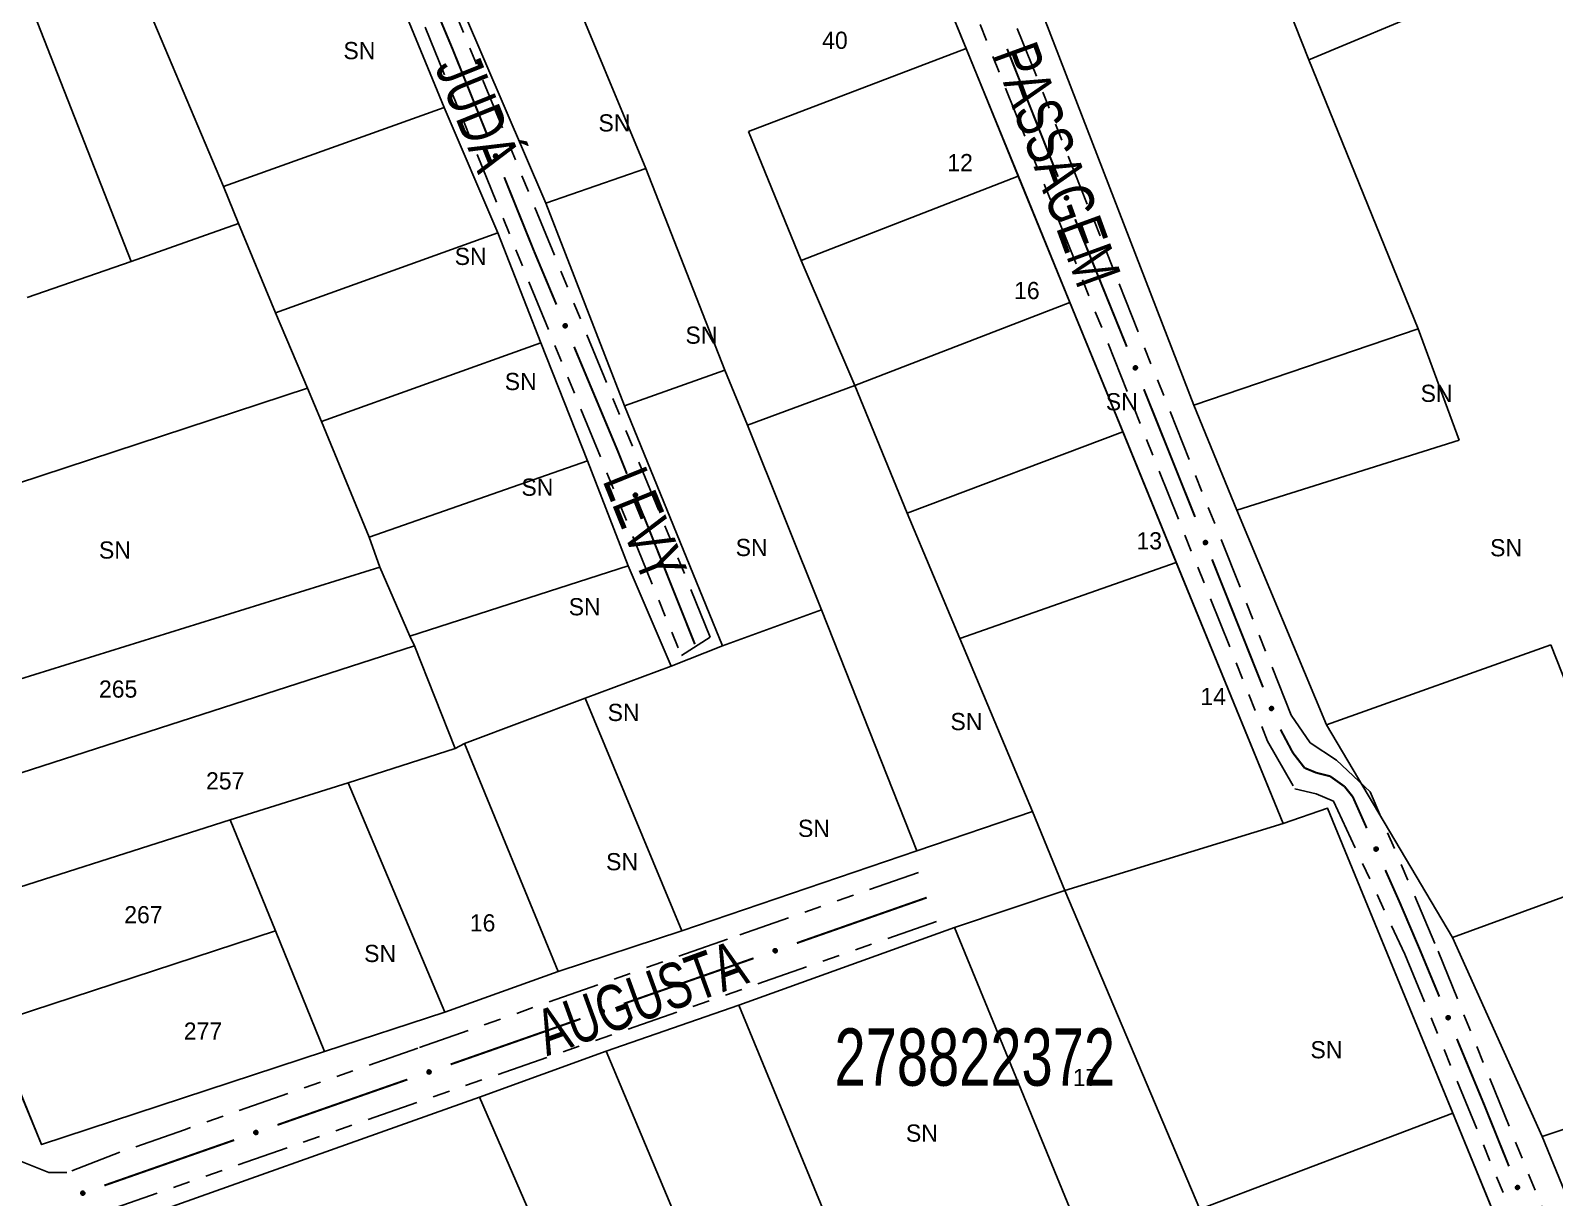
# Model space of a CAD drawing. Extents: x 204373 to 205952, y 4873300 to 4875179.
# Drawn here: x 205014.8 to 205147.7, y 4874559.4 to 4874661.2 of the extents above; entities that cross this region are included whole.
import ezdxf
from ezdxf.enums import TextEntityAlignment as Align

# ---------------------------------------------------------------- set-up
doc = ezdxf.new("R2010")
doc.units = 0
doc.header["$LTSCALE"] = 1.5
doc.header["$MEASUREMENT"] = 0
doc.linetypes.add('TRACO_25', pattern=[8, 3, -1, 1, -1, 1, -1])
for name, color, linetype in [('CD_MALHA_LOTES', 7, 'CONTINUOUS'), ('CD_TXT_QUADRA', 255, 'CONTINUOUS'), ('RU-QUADRA', 220, 'CONTINUOUS'), ('SV-EIXO-RUA-N-PAV', 6, 'CONTINUOUS'), ('SV-RUA-NAO-PAV', 7, 'CONTINUOUS'), ('SV-TXT-RUA-PAV', 7, 'CONTINUOUS'), ('Th_NmrPort', 1, 'CONTINUOUS')]:
    doc.layers.add(name, color=color, linetype=linetype)
doc.styles.add('ARIAL', font='ARIAL.SHX')

msp = doc.modelspace()

# ---------------------------------------------------------------- linework, layer by layer
at = {"layer": 'CD_MALHA_LOTES', "linetype": 'Continuous', "flags": 128}
for points in [[(205023.521956, 4874641.022849), (205001.348842, 4874697.548674)], [(205126.275974, 4874658.625344), (205113.683923, 4874690.445799)], [(205116.236365, 4874628.506518), (205094.795845, 4874683.97961)], [(205042.832344, 4874673.918173), (205050.847976, 4874654.451637)], [(205091.807141, 4874670.744118), (205096.365367, 4874659.59646)], [(205031.589638, 4874647.581094), (205023.261708, 4874667.255829)], [(205068.440728, 4874649.142581), (205061.358935, 4874666.146151)], [(205059.696402, 4874646.123706), (205052.534931, 4874662.846117)], [(205126.275974, 4874658.625344), (205137.676886, 4874663.389904)], [(205077.393253, 4874652.369654), (205096.365367, 4874659.59646)], [(205096.365367, 4874659.59646), (205100.916948, 4874648.465053)], [(205135.805094, 4874635.142869), (205126.275974, 4874658.625344)], [(205031.589638, 4874647.581094), (205050.847976, 4874654.451637)], [(205050.847976, 4874654.451637), (205055.532437, 4874643.521228)], [(205081.973615, 4874641.126948), (205077.393253, 4874652.369654)], [(205059.696402, 4874646.123706), (205068.440728, 4874649.142581)], [(205068.440728, 4874649.142581), (205075.311271, 4874631.549829)], [(205081.973615, 4874641.126948), (205100.916948, 4874648.465053)], [(205100.916948, 4874648.465053), (205105.415527, 4874637.463269)], [(205032.890877, 4874644.354021), (205031.589638, 4874647.581094)], [(205066.566944, 4874628.426855), (205059.696402, 4874646.123706)], [(205032.890877, 4874644.354021), (205023.521956, 4874641.022849)], [(205036.11795, 4874636.546587), (205032.890877, 4874644.354021)], [(205036.11795, 4874636.546587), (205055.532437, 4874643.521228)], [(205055.532437, 4874643.521228), (205059.280005, 4874633.944109)], [(205023.521956, 4874641.022849), (205014.465332, 4874637.899876)], [(205086.658075, 4874630.19654), (205081.973615, 4874641.126948)], [(205086.658075, 4874630.19654), (205105.415527, 4874637.463269)], [(205105.415527, 4874637.463269), (205110.031777, 4874626.173705)], [(205038.928626, 4874629.988342), (205036.11795, 4874636.546587)], [(205116.236365, 4874628.506518), (205135.805094, 4874635.142869)], [(205139.378514, 4874625.443586), (205135.805094, 4874635.142869)], [(205040.125766, 4874627.073567), (205059.280005, 4874633.944109)], [(205059.280005, 4874633.944109), (205063.339871, 4874623.638295)], [(205075.311271, 4874631.549829), (205066.566944, 4874628.426855)], [(205075.311271, 4874631.549829), (205077.289154, 4874626.761269)], [(204994.582399, 4874615.414465), (205038.928626, 4874629.988342)], [(205040.125766, 4874627.073567), (205038.928626, 4874629.988342)], [(205077.289154, 4874626.761269), (205086.658075, 4874630.19654)], [(205091.238437, 4874619.057934), (205086.658075, 4874630.19654)], [(205075.103072, 4874607.502931), (205066.566944, 4874628.426855)], [(205119.979948, 4874619.317723), (205116.236365, 4874628.506518)], [(205044.289731, 4874616.975951), (205040.125766, 4874627.073567)], [(205083.7433, 4874610.625905), (205077.289154, 4874626.761269)], [(205091.238437, 4874619.057934), (205110.031777, 4874626.173705)], [(205110.031777, 4874626.173705), (205114.692763, 4874614.774736)], [(205119.979948, 4874619.317723), (205139.378514, 4874625.443586)], [(205044.289731, 4874616.975951), (205063.339871, 4874623.638295)], [(205063.339871, 4874623.638295), (205066.879241, 4874614.477572)], [(205095.818798, 4874608.127526), (205091.238437, 4874619.057934)], [(205127.80744, 4874600.599809), (205119.979948, 4874619.317723)], [(205045.226623, 4874614.373473), (205044.289731, 4874616.975951)], [(205095.818798, 4874608.127526), (205114.692763, 4874614.774736)], [(205114.692763, 4874614.774736), (205124.009839, 4874591.988774)], [(205000.724247, 4874600.52829), (205045.226623, 4874614.373473)], [(205047.829102, 4874608.335724), (205045.226623, 4874614.373473)], [(205047.829102, 4874608.335724), (205066.879241, 4874614.477572)], [(205066.879241, 4874614.477572), (205070.62681, 4874605.733246)], [(205083.7433, 4874610.625905), (205075.103072, 4874607.502931)], [(205092.07123, 4874589.597882), (205083.7433, 4874610.625905)], [(205048.245498, 4874607.502931), (205047.829102, 4874608.335724)], [(205102.168845, 4874593.033153), (205095.818798, 4874608.127526)], [(205003.743122, 4874593.137252), (205048.245498, 4874607.502931)], [(205051.784868, 4874598.550406), (205048.245498, 4874607.502931)], [(205070.62681, 4874605.733246), (205075.103072, 4874607.502931)], [(205127.80744, 4874600.599809), (205147.376169, 4874607.576486)], [(205147.376169, 4874607.576486), (205155.118579, 4874588.007757)], [(205063.131673, 4874602.92257), (205070.62681, 4874605.733246)], [(205052.617661, 4874598.966803), (205063.131673, 4874602.92257)], [(205071.563702, 4874582.62324), (205063.131673, 4874602.92257)], [(205138.782944, 4874582.052057), (205127.80744, 4874600.599809)], [(205052.617661, 4874598.966803), (205051.784868, 4874598.550406)], [(205060.789443, 4874579.08387), (205052.617661, 4874598.966803)], [(205042.467997, 4874595.531532), (205051.784868, 4874598.550406)], [(205032.162183, 4874592.304459), (205042.467997, 4874595.531532)], [(205050.900026, 4874575.5445), (205042.467997, 4874595.531532)], [(205007.386591, 4874584.392925), (205032.162183, 4874592.304459)], [(205036.11795, 4874582.62324), (205032.162183, 4874592.304459)], [(205102.168845, 4874593.033153), (205092.07123, 4874589.597882)], [(205104.979521, 4874586.16261), (205102.168845, 4874593.033153)], [(205124.009839, 4874591.988774), (205127.894986, 4874593.321765)], [(205127.894986, 4874593.321765), (205138.821319, 4874566.715829)], [(205104.979521, 4874586.16261), (205124.009839, 4874591.988774)], [(205092.07123, 4874589.597882), (205071.563702, 4874582.62324)], [(205138.782944, 4874582.052057), (205155.118579, 4874588.007757)], [(205095.350352, 4874582.935538), (205104.979521, 4874586.16261)], [(205116.745015, 4874558.335149), (205104.979521, 4874586.16261)], [(205076.529365, 4874576.137491), (205095.350352, 4874582.935538)], [(205106.975788, 4874554.603742), (205095.350352, 4874582.935538)], [(205011.342358, 4874574.503508), (205036.11795, 4874582.62324)], [(205040.386014, 4874572.109229), (205036.11795, 4874582.62324)], [(205071.563702, 4874582.62324), (205060.789443, 4874579.08387)], [(205146.610436, 4874564.695446), (205138.782944, 4874582.052057)], [(205060.789443, 4874579.08387), (205050.900026, 4874575.5445)], [(205064.9819, 4874572.127954), (205076.529365, 4874576.137491)], [(205088.317402, 4874547.589591), (205076.529365, 4874576.137491)], [(205050.900026, 4874575.5445), (205040.386014, 4874572.109229)], [(205015.714521, 4874563.989497), (205011.342358, 4874574.503508)], [(205053.91558, 4874568.118418), (205064.9819, 4874572.127954)], [(205077.0907, 4874543.259292), (205064.9819, 4874572.127954)], [(205040.386014, 4874572.109229), (205015.714521, 4874563.989497)], [(205146.610436, 4874564.695446), (205162.605745, 4874569.970494)], [(205020.556237, 4874556.25019), (205053.91558, 4874568.118418)], [(205066.104571, 4874540.051663), (205053.91558, 4874568.118418)], [(205116.745015, 4874558.335149), (205138.821319, 4874566.715829)], [(205138.821319, 4874566.715829), (205142.500546, 4874557.756805)], [(205152.736299, 4874549.721114), (205146.610436, 4874564.695446)]]:
    msp.add_lwpolyline(points, dxfattribs=at)
at = {"layer": 'RU-QUADRA', "linetype": 'Continuous', "flags": 128}
for points in [[(205152.736299, 4874549.721114), (205146.610436, 4874564.695446), (205138.782944, 4874582.052057), (205127.80744, 4874600.599809), (205119.979948, 4874619.317723), (205116.236365, 4874628.506518), (205094.795845, 4874683.97961), (205088.840145, 4874697.762802), (205085.266725, 4874707.121759), (205077.949722, 4874725.329185), (205097.007962, 4874732.476025), (205108.7492, 4874736.559934), (205119.299297, 4874739.963191), (205148.397146, 4874750.172962)], [(205052.534931, 4874662.846117), (205059.696402, 4874646.123706), (205066.566944, 4874628.426855), (205075.103072, 4874607.502931), (205070.62681, 4874605.733246), (205066.879241, 4874614.477572), (205063.339871, 4874623.638295), (205059.280005, 4874633.944109), (205055.532437, 4874643.521228), (205050.847976, 4874654.451637), (205042.832344, 4874673.918173)], [(205142.742524, 4874557.167582), (205139.162818, 4874565.884268), (205127.894986, 4874593.321765), (205124.009839, 4874591.988774), (205114.881222, 4874614.313839), (205110.16903, 4874625.838038), (205105.641527, 4874636.910559), (205101.157573, 4874647.876577), (205096.543262, 4874659.161397), (205092.037162, 4874670.181575)], [(205007.386591, 4874584.392925), (205015.714521, 4874563.989497), (205040.386014, 4874572.109229), (205050.900026, 4874575.5445), (205060.789443, 4874579.08387), (205071.563702, 4874582.62324), (205092.07123, 4874589.597882), (205102.168845, 4874593.033153), (205104.979521, 4874586.16261), (205095.350352, 4874582.935538), (205076.529365, 4874576.137491), (205064.9819, 4874572.127954), (205053.91558, 4874568.118418), (205020.556237, 4874556.25019)]]:
    msp.add_lwpolyline(points, dxfattribs=at)
at = {"layer": 'SV-EIXO-RUA-N-PAV', "const_width": 0.18}
for points in [[(205051.567276, 4874659.572545), (205050.046978, 4874663.195429)], [(205051.593834, 4874659.506638), (205051.567276, 4874659.572545)], [(205054.583887, 4874652.086423), (205051.593834, 4874659.506638)], [(205099.943903, 4874659.577331), (205104.376127, 4874648.425856)], [(205058.67646, 4874641.930159), (205056.078913, 4874648.376316)], [(205105.874074, 4874644.716942), (205110.381483, 4874633.595644)], [(205058.695844, 4874641.883889), (205058.67646, 4874641.930159)], [(205060.627821, 4874637.272223), (205058.695844, 4874641.883889)], [(205065.983706, 4874624.487623), (205062.173402, 4874633.58289)], [(205111.871727, 4874629.883618), (205116.335411, 4874618.744698)], [(205066.035162, 4874624.35866), (205065.983706, 4874624.487623)], [(205066.776346, 4874622.501069), (205066.035162, 4874624.35866)], [(205072.705816, 4874607.640335), (205068.258713, 4874618.785885)], [(205117.820463, 4874615.030589), (205122.262559, 4874603.883043)], [(205123.795307, 4874600.191275), (205124.732061, 4874598.424217)], [(205124.732061, 4874598.424217), (205124.869455, 4874598.165041)], [(205124.869455, 4874598.165041), (205125.301539, 4874597.605873)], [(205125.301539, 4874597.605873), (205125.891308, 4874596.842643)], [(205125.891308, 4874596.842643), (205126.84877, 4874596.448394)], [(205126.84877, 4874596.448394), (205126.913162, 4874596.42188)], [(205126.913162, 4874596.42188), (205127.815747, 4874596.196233)], [(205127.815747, 4874596.196233), (205128.115342, 4874596.121335)], [(205128.115342, 4874596.121335), (205128.677782, 4874595.719592)], [(205128.677782, 4874595.719592), (205129.377632, 4874595.219699)], [(205129.377632, 4874595.219699), (205130.089754, 4874594.329546)], [(205130.089754, 4874594.329546), (205130.09894, 4874594.318064)], [(205130.09894, 4874594.318064), (205131.311383, 4874591.590066)], [(205132.935937, 4874587.93482), (205134.154352, 4874585.193386)], [(205092.926347, 4874585.529068), (205081.601402, 4874581.560992)], [(205134.154352, 4874585.193386), (205134.186353, 4874585.121384)], [(205134.186353, 4874585.121384), (205135.721722, 4874581.513267)], [(205135.721722, 4874581.513267), (205135.989624, 4874580.883698)], [(205077.826421, 4874580.238301), (205066.501476, 4874576.270225)], [(205135.989624, 4874580.883698), (205137.643199, 4874576.897242)], [(205062.726494, 4874574.947533), (205053.28904, 4874571.640804)], [(205139.175776, 4874573.202488), (205141.474642, 4874567.660357)], [(205053.032628, 4874571.550962), (205051.401236, 4874570.980352)], [(205053.28904, 4874571.640804), (205053.032628, 4874571.550962)], [(205047.625531, 4874569.659727), (205036.298415, 4874565.697855)], [(205141.474642, 4874567.660357), (205141.549708, 4874567.479386)], [(205141.549708, 4874567.479386), (205143.716492, 4874562.09493)], [(205032.522709, 4874564.37723), (205021.195593, 4874560.415357)]]:
    msp.add_lwpolyline(points, dxfattribs=at)
at = {"layer": 'SV-EIXO-RUA-N-PAV'}
for points in [[(205055.282999, 4874650.056959), (205055.237729, 4874650.07547), (205055.202608, 4874650.100637), (205055.179356, 4874650.130059), (205055.165588, 4874650.161416), (205055.155116, 4874650.195082), (205055.152047, 4874650.231354), (205055.157558, 4874650.272366), (205055.175809, 4874650.317908), (205055.203955, 4874650.352192), (205055.23158, 4874650.376531), (205055.263451, 4874650.39277), (205055.296326, 4874650.402395), (205055.334108, 4874650.404337), (205055.375615, 4874650.398346), (205055.420966, 4874650.378886), (205055.455229, 4874650.353976), (205055.476972, 4874650.324928), (205055.493094, 4874650.292784), (205055.503373, 4874650.258286), (205055.50618, 4874650.222663), (205055.500074, 4874650.180883), (205055.480273, 4874650.136377), (205055.455819, 4874650.10192), (205055.427084, 4874650.079775), (205055.39508, 4874650.064615), (205055.361442, 4874650.053701), (205055.325109, 4874650.049098), (205055.282999, 4874650.056959)], [(205105.17089, 4874646.744999), (205105.216197, 4874646.726578), (205105.251369, 4874646.701482), (205105.274679, 4874646.672107), (205105.28851, 4874646.640777), (205105.299049, 4874646.607133), (205105.302191, 4874646.570867), (205105.296763, 4874646.529844), (205105.278603, 4874646.484266), (205105.250526, 4874646.449925), (205105.22295, 4874646.42553), (205105.191112, 4874646.409228), (205105.158256, 4874646.399537), (205105.120478, 4874646.397519), (205105.078959, 4874646.403426), (205105.03357, 4874646.422796), (205104.999257, 4874646.447636), (205104.977455, 4874646.476641), (205104.961269, 4874646.508752), (205104.95092, 4874646.54323), (205104.948041, 4874646.578847), (205104.954064, 4874646.620639), (205104.973776, 4874646.665185), (205104.99816, 4874646.699691), (205105.026851, 4874646.721894), (205105.058824, 4874646.737118), (205105.092441, 4874646.748099), (205105.128764, 4874646.752775), (205105.17089, 4874646.744999)], [(205061.354598, 4874635.2525), (205061.30908, 4874635.270392), (205061.273617, 4874635.295076), (205061.249966, 4874635.324178), (205061.235771, 4874635.355344), (205061.22484, 4874635.388863), (205061.221276, 4874635.42509), (205061.226226, 4874635.466173), (205061.243853, 4874635.51196), (205061.271528, 4874635.546626), (205061.298818, 4874635.57134), (205061.330463, 4874635.588013), (205061.363204, 4874635.598086), (205061.400956, 4874635.600544), (205061.442541, 4874635.595121), (205061.488153, 4874635.576282), (205061.522753, 4874635.551844), (205061.544891, 4874635.523095), (205061.561451, 4874635.491174), (205061.572201, 4874635.45682), (205061.575495, 4874635.421239), (205061.569959, 4874635.379379), (205061.550769, 4874635.334607), (205061.526788, 4874635.299819), (205061.498358, 4874635.277283), (205061.466564, 4874635.261687), (205061.433078, 4874635.250315), (205061.396812, 4874635.245216), (205061.354598, 4874635.2525)], [(205111.176516, 4874631.914422), (205111.22175, 4874631.895823), (205111.256823, 4874631.870589), (205111.280018, 4874631.841122), (205111.293726, 4874631.809739), (205111.304133, 4874631.776053), (205111.307132, 4874631.739776), (205111.301543, 4874631.698774), (205111.283204, 4874631.653267), (205111.254992, 4874631.619037), (205111.22732, 4874631.594751), (205111.195419, 4874631.578574), (205111.162525, 4874631.569012), (205111.124739, 4874631.567143), (205111.083244, 4874631.573213), (205111.037931, 4874631.592761), (205111.003716, 4874631.617735), (205110.982029, 4874631.646826), (205110.965968, 4874631.679001), (205110.955756, 4874631.713519), (205110.953016, 4874631.749146), (205110.959204, 4874631.790915), (205110.97909, 4874631.835383), (205111.00361, 4874631.869793), (205111.032388, 4874631.891883), (205111.06442, 4874631.906981), (205111.09808, 4874631.91783), (205111.134421, 4874631.922364), (205111.176516, 4874631.914422)], [(205067.468534, 4874620.469232), (205067.423328, 4874620.487898), (205067.388292, 4874620.513185), (205067.365141, 4874620.542686), (205067.35148, 4874620.574089), (205067.341123, 4874620.607791), (205067.338178, 4874620.644072), (205067.343829, 4874620.685065), (205067.362235, 4874620.730545), (205067.390497, 4874620.764733), (205067.418205, 4874620.788978), (205067.450131, 4874620.805108), (205067.483039, 4874620.81462), (205067.520828, 4874620.816434), (205067.562314, 4874620.810302), (205067.607598, 4874620.790687), (205067.641776, 4874620.765661), (205067.663419, 4874620.736538), (205067.679432, 4874620.70434), (205067.689593, 4874620.669806), (205067.692279, 4874620.634175), (205067.68603, 4874620.592415), (205067.666078, 4874620.547977), (205067.641507, 4874620.513604), (205067.612696, 4874620.491557), (205067.580641, 4874620.476506), (205067.546965, 4874620.465707), (205067.510617, 4874620.461228), (205067.468534, 4874620.469232)], [(205117.284683, 4874616.672515), (205117.329881, 4874616.653829), (205117.364906, 4874616.628527), (205117.388044, 4874616.599016), (205117.40169, 4874616.567606), (205117.412032, 4874616.5339), (205117.414961, 4874616.497617), (205117.409292, 4874616.456626), (205117.390865, 4874616.411155), (205117.362587, 4874616.376979), (205117.334868, 4874616.352747), (205117.302936, 4874616.336632), (205117.270023, 4874616.327134), (205117.232234, 4874616.325337), (205117.19075, 4874616.331488), (205117.145475, 4874616.351123), (205117.111309, 4874616.376164), (205117.089678, 4874616.405297), (205117.07368, 4874616.437503), (205117.063534, 4874616.47204), (205117.060864, 4874616.507673), (205117.067132, 4874616.54943), (205117.087104, 4874616.593859), (205117.111691, 4874616.628221), (205117.140512, 4874616.650255), (205117.172573, 4874616.665292), (205117.206254, 4874616.676076), (205117.242604, 4874616.680539), (205117.284683, 4874616.672515)], [(205123.051982, 4874602.199342), (205123.09718, 4874602.180655), (205123.132204, 4874602.155353), (205123.155342, 4874602.125842), (205123.168989, 4874602.094432), (205123.179331, 4874602.060726), (205123.18226, 4874602.024443), (205123.176591, 4874601.983452), (205123.158164, 4874601.937981), (205123.129886, 4874601.903805), (205123.102167, 4874601.879573), (205123.070234, 4874601.863458), (205123.037322, 4874601.85396), (205122.999533, 4874601.852163), (205122.958049, 4874601.858314), (205122.912774, 4874601.877949), (205122.878608, 4874601.902991), (205122.856977, 4874601.932123), (205122.840979, 4874601.964329), (205122.830833, 4874601.998866), (205122.828163, 4874602.034499), (205122.834431, 4874602.076256), (205122.854403, 4874602.120685), (205122.87899, 4874602.155048), (205122.907811, 4874602.177082), (205122.939872, 4874602.192118), (205122.973553, 4874602.202902), (205123.009903, 4874602.207365), (205123.051982, 4874602.199342)], [(205132.165899, 4874589.938448), (205132.211791, 4874589.92154), (205132.247776, 4874589.897623), (205132.272048, 4874589.869037), (205132.28691, 4874589.838184), (205132.298559, 4874589.804907), (205132.302902, 4874589.768766), (205132.298836, 4874589.727585), (205132.282198, 4874589.68143), (205132.255275, 4874589.646177), (205132.228522, 4874589.620881), (205132.197243, 4874589.603532), (205132.164726, 4874589.592757), (205132.127035, 4874589.589488), (205132.085343, 4874589.594015), (205132.039337, 4874589.611869), (205132.004219, 4874589.635558), (205131.981468, 4874589.663825), (205131.964226, 4874589.695381), (205131.95274, 4874589.729497), (205131.948682, 4874589.764999), (205131.953316, 4874589.806968), (205131.971539, 4874589.852143), (205131.994766, 4874589.887438), (205132.022706, 4874589.91058), (205132.054156, 4874589.926856), (205132.08739, 4874589.938946), (205132.123539, 4874589.944824), (205132.165899, 4874589.938448)], [(205079.88591, 4874580.84327), (205079.865334, 4874580.7989), (205079.838578, 4874580.764974), (205079.808117, 4874580.743101), (205079.77616, 4874580.730791), (205079.742047, 4874580.72188), (205079.705673, 4874580.720483), (205079.664958, 4874580.727876), (205079.620304, 4874580.748203), (205079.587352, 4874580.777897), (205079.56431, 4874580.806613), (205079.549555, 4874580.839197), (205079.541453, 4874580.872481), (205079.541252, 4874580.910312), (205079.549147, 4874580.9515), (205079.570674, 4874580.995906), (205079.597133, 4874581.028987), (205079.627152, 4874581.04937), (205079.660004, 4874581.063996), (205079.694938, 4874581.072676), (205079.730652, 4874581.073841), (205079.772107, 4874581.065818), (205079.815655, 4874581.04399), (205079.84895, 4874581.017976), (205079.869749, 4874580.988252), (205079.88342, 4874580.955585), (205079.892774, 4874580.921479), (205079.8957, 4874580.884973), (205079.88591, 4874580.84327)], [(205064.785983, 4874575.552503), (205064.765408, 4874575.508133), (205064.738651, 4874575.474207), (205064.70819, 4874575.452334), (205064.676233, 4874575.440024), (205064.642121, 4874575.431112), (205064.605746, 4874575.429716), (205064.565032, 4874575.437108), (205064.520378, 4874575.457436), (205064.487425, 4874575.48713), (205064.464383, 4874575.515846), (205064.449628, 4874575.54843), (205064.441527, 4874575.581713), (205064.441326, 4874575.619545), (205064.44922, 4874575.660733), (205064.470747, 4874575.705139), (205064.497207, 4874575.738219), (205064.527225, 4874575.758602), (205064.560077, 4874575.773228), (205064.595012, 4874575.781909), (205064.630726, 4874575.783074), (205064.672181, 4874575.775051), (205064.715728, 4874575.753223), (205064.749023, 4874575.727209), (205064.769823, 4874575.697485), (205064.783494, 4874575.664818), (205064.792848, 4874575.630712), (205064.795774, 4874575.594206), (205064.785983, 4874575.552503)], [(205138.456117, 4874575.224758), (205138.501572, 4874575.206706), (205138.536947, 4874575.181897), (205138.560496, 4874575.152712), (205138.574581, 4874575.121497), (205138.585394, 4874575.087939), (205138.588831, 4874575.0517), (205138.583736, 4874575.010635), (205138.565948, 4874574.96491), (205138.538151, 4874574.930342), (205138.510774, 4874574.905724), (205138.47907, 4874574.889163), (205138.446294, 4874574.879205), (205138.408533, 4874574.87688), (205138.366968, 4874574.882449), (205138.321422, 4874574.901448), (205138.286908, 4874574.926009), (205138.264872, 4874574.954836), (205138.248425, 4874574.986814), (205138.237796, 4874575.021206), (205138.234628, 4874575.056798), (205138.24031, 4874575.098639), (205138.259659, 4874575.143343), (205138.283762, 4874575.178046), (205138.312271, 4874575.200482), (205138.344119, 4874575.215966), (205138.377645, 4874575.22722), (205138.41393, 4874575.232191), (205138.456117, 4874575.224758)], [(205049.685351, 4874570.263569), (205049.664751, 4874570.21921), (205049.637976, 4874570.185299), (205049.607503, 4874570.163442), (205049.575539, 4874570.15115), (205049.541422, 4874570.142257), (205049.505047, 4874570.140881), (205049.464336, 4874570.148295), (205049.419693, 4874570.168648), (205049.386757, 4874570.198359), (205049.363731, 4874570.227088), (205049.348994, 4874570.25968), (205049.340911, 4874570.292968), (205049.34073, 4874570.3308), (205049.348647, 4874570.371983), (205049.370199, 4874570.416378), (205049.396676, 4874570.449444), (205049.426706, 4874570.46981), (205049.459566, 4874570.484418), (205049.494505, 4874570.493079), (205049.53022, 4874570.494225), (205049.571671, 4874570.486179), (205049.615206, 4874570.464327), (205049.648487, 4874570.438295), (205049.66927, 4874570.408559), (205049.682923, 4874570.375885), (205049.692258, 4874570.341774), (205049.695164, 4874570.305267), (205049.685351, 4874570.263569)], [(205034.582529, 4874564.981071), (205034.56193, 4874564.936713), (205034.535154, 4874564.902801), (205034.504682, 4874564.880945), (205034.472718, 4874564.868653), (205034.4386, 4874564.85976), (205034.402225, 4874564.858383), (205034.361514, 4874564.865798), (205034.316872, 4874564.88615), (205034.283935, 4874564.915862), (205034.260909, 4874564.944591), (205034.246172, 4874564.977183), (205034.238089, 4874565.010471), (205034.237908, 4874565.048303), (205034.245826, 4874565.089486), (205034.267377, 4874565.133881), (205034.293855, 4874565.166946), (205034.323884, 4874565.187313), (205034.356744, 4874565.201921), (205034.391684, 4874565.210582), (205034.427398, 4874565.211728), (205034.468849, 4874565.203682), (205034.512384, 4874565.18183), (205034.545665, 4874565.155798), (205034.566448, 4874565.126062), (205034.580101, 4874565.093388), (205034.589437, 4874565.059277), (205034.592343, 4874565.02277), (205034.582529, 4874564.981071)], [(205144.511616, 4874560.413914), (205144.556877, 4874560.395381), (205144.591987, 4874560.370197), (205144.615225, 4874560.340764), (205144.628978, 4874560.309401), (205144.639434, 4874560.27573), (205144.642486, 4874560.239457), (205144.636956, 4874560.198448), (205144.618683, 4874560.152914), (205144.590522, 4874560.118643), (205144.562885, 4874560.094317), (205144.531007, 4874560.078093), (205144.498127, 4874560.068484), (205144.460344, 4874560.06656), (205144.418839, 4874560.07257), (205144.373498, 4874560.092051), (205144.339247, 4874560.116977), (205144.317518, 4874560.146036), (205144.301411, 4874560.178187), (205144.291148, 4874560.21269), (205144.288357, 4874560.248314), (205144.294483, 4874560.290091), (205144.314305, 4874560.334588), (205144.338775, 4874560.369034), (205144.367521, 4874560.391165), (205144.399531, 4874560.40631), (205144.433175, 4874560.417208), (205144.46951, 4874560.421794), (205144.511616, 4874560.413914)], [(205019.482469, 4874559.694115), (205019.462317, 4874559.649552), (205019.435884, 4874559.615372), (205019.405633, 4874559.59321), (205019.373795, 4874559.580597), (205019.339769, 4874559.571361), (205019.303409, 4874559.569618), (205019.262626, 4874559.576623), (205019.217781, 4874559.596524), (205019.184547, 4874559.625903), (205019.161232, 4874559.654398), (205019.146168, 4874559.68684), (205019.13775, 4874559.720045), (205019.137188, 4874559.757873), (205019.14469, 4874559.799134), (205019.165794, 4874559.843743), (205019.191937, 4874559.877074), (205019.22176, 4874559.897742), (205019.254471, 4874559.91268), (205019.289322, 4874559.921693), (205019.325023, 4874559.923198), (205019.366552, 4874559.91557), (205019.410306, 4874559.894157), (205019.443847, 4874559.868462), (205019.464928, 4874559.838937), (205019.47891, 4874559.806402), (205019.488588, 4874559.772387), (205019.491862, 4874559.73591), (205019.482469, 4874559.694115)]]:
    msp.add_lwpolyline(points, close=True, dxfattribs=at)
for points in [[(205055.237729, 4874650.07547), (205055.152047, 4874650.231354)], [(205055.202608, 4874650.100637), (205055.155116, 4874650.195082)], [(205055.282999, 4874650.056959), (205055.157558, 4874650.272366)], [(205055.217646, 4874650.089731), (205055.157806, 4874650.205376)], [(205055.25875, 4874650.068044), (205055.157958, 4874650.245158)], [(205055.305408, 4874650.05448), (205055.169746, 4874650.292571)], [(205055.325109, 4874650.049098), (205055.175809, 4874650.317908)], [(205055.341638, 4874650.05584), (205055.191187, 4874650.330633)], [(205055.361442, 4874650.053701), (205055.203955, 4874650.352192)], [(205055.375829, 4874650.062261), (205055.217973, 4874650.359081)], [(205055.39508, 4874650.064615), (205055.23158, 4874650.376531)], [(205055.410511, 4874650.074766), (205055.250596, 4874650.383996)], [(205055.427084, 4874650.079775), (205055.263451, 4874650.39277)], [(205055.440868, 4874650.094354), (205055.281481, 4874650.39497)], [(205055.455819, 4874650.10192), (205055.296326, 4874650.402395)], [(205055.468164, 4874650.121536), (205055.317958, 4874650.399371)], [(205055.480273, 4874650.136377), (205055.334108, 4874650.404337)], [(205055.487319, 4874650.16162), (205055.356474, 4874650.398709)], [(205055.500074, 4874650.180883), (205055.375615, 4874650.398346)], [(205055.498862, 4874650.205992), (205055.401621, 4874650.381594)], [(205055.50618, 4874650.222663), (205055.420966, 4874650.378886)], [(205055.502565, 4874650.244262), (205055.440949, 4874650.360663)], [(205055.503373, 4874650.258286), (205055.455229, 4874650.353976)], [(205104.948041, 4874646.578847), (205105.03357, 4874646.422796)], [(205104.954064, 4874646.620639), (205105.078959, 4874646.403426)], [(205104.955326, 4874646.595533), (205105.05292, 4874646.420126)], [(205104.96678, 4874646.639928), (205105.098101, 4874646.403102)], [(205104.973776, 4874646.665185), (205105.120478, 4874646.397519)], [(205104.985855, 4874646.68005), (205105.136618, 4874646.402517)], [(205104.99816, 4874646.699691), (205105.158256, 4874646.399537)], [(205105.013096, 4874646.707287), (205105.173086, 4874646.406991)], [(205105.026851, 4874646.721894), (205105.191112, 4874646.409228)], [(205105.043413, 4874646.726936), (205105.203949, 4874646.418027)], [(205105.058824, 4874646.737118), (205105.22295, 4874646.42553)], [(205105.07807, 4874646.73951), (205105.236522, 4874646.443008)], [(205105.092441, 4874646.748099), (205105.250526, 4874646.449925)], [(205105.112248, 4874646.746), (205105.263251, 4874646.471509)], [(205105.128764, 4874646.752775), (205105.278603, 4874646.484266)], [(205105.148476, 4874646.747432), (205105.284616, 4874646.509615)], [(205105.17089, 4874646.744999), (205105.296763, 4874646.529844)], [(205105.195161, 4874646.733962), (205105.296309, 4874646.557051)], [(205105.216197, 4874646.726578), (205105.302191, 4874646.570867)], [(205105.236308, 4874646.712358), (205105.296381, 4874646.596834)], [(205105.251369, 4874646.701482), (205105.299049, 4874646.607133)], [(205104.95092, 4874646.54323), (205104.999257, 4874646.447636)], [(205104.9517, 4874646.557255), (205105.01355, 4874646.440978)], [(205061.30908, 4874635.270392), (205061.221276, 4874635.42509)], [(205061.273617, 4874635.295076), (205061.22484, 4874635.388863)], [(205061.354598, 4874635.2525), (205061.226226, 4874635.466173)], [(205061.3302, 4874635.263253), (205061.226997, 4874635.438973)], [(205061.288804, 4874635.284376), (205061.227388, 4874635.399193)], [(205061.377039, 4874635.250328), (205061.238136, 4874635.486543)], [(205061.396812, 4874635.245216), (205061.243853, 4874635.51196)], [(205061.413247, 4874635.252182), (205061.259055, 4874635.524895)], [(205061.433078, 4874635.250315), (205061.271528, 4874635.546626)], [(205061.447347, 4874635.259071), (205061.28545, 4874635.553706)], [(205061.466564, 4874635.261687), (205061.298818, 4874635.57134)], [(205061.481855, 4874635.272048), (205061.31773, 4874635.579064)], [(205061.498358, 4874635.277283), (205061.330463, 4874635.588013)], [(205061.511941, 4874635.292049), (205061.348462, 4874635.59046)], [(205061.526788, 4874635.299819), (205061.363204, 4874635.598086)], [(205061.538864, 4874635.319601), (205061.384875, 4874635.595358)], [(205061.550769, 4874635.334607), (205061.400956, 4874635.600544)], [(205061.557469, 4874635.359943), (205061.423397, 4874635.595223)], [(205061.569959, 4874635.379379), (205061.442541, 4874635.595121)], [(205061.568405, 4874635.404469), (205061.468773, 4874635.578726)], [(205061.575495, 4874635.421239), (205061.488153, 4874635.576282)], [(205061.571584, 4874635.442787), (205061.508383, 4874635.558334)], [(205061.572201, 4874635.45682), (205061.522753, 4874635.551844)], [(205110.953016, 4874631.749146), (205111.037931, 4874631.592761)], [(205110.955756, 4874631.713519), (205111.003716, 4874631.617735)], [(205110.95659, 4874631.72754), (205111.017983, 4874631.611022)], [(205110.959204, 4874631.790915), (205111.083244, 4874631.573213)], [(205110.960367, 4874631.765804), (205111.057271, 4874631.590015)], [(205110.971995, 4874631.810154), (205111.102384, 4874631.572813)], [(205110.97909, 4874631.835383), (205111.124739, 4874631.567143)], [(205110.991227, 4874631.850201), (205111.140899, 4874631.572077)], [(205111.00361, 4874631.869793), (205111.162525, 4874631.569012)], [(205111.018576, 4874631.87733), (205111.177384, 4874631.576408)], [(205111.032388, 4874631.891883), (205111.195419, 4874631.578574)], [(205111.04897, 4874631.89686), (205111.20829, 4874631.587323)], [(205111.06442, 4874631.906981), (205111.22732, 4874631.594751)], [(205111.083676, 4874631.909298), (205111.240961, 4874631.612175)], [(205111.09808, 4874631.91783), (205111.254992, 4874631.619037)], [(205111.117879, 4874631.915654), (205111.267802, 4874631.640571)], [(205111.134421, 4874631.922364), (205111.283204, 4874631.653267)], [(205111.154112, 4874631.916943), (205111.289316, 4874631.678592)], [(205111.176516, 4874631.914422), (205111.301543, 4874631.698774)], [(205111.200743, 4874631.90329), (205111.301195, 4874631.725983)], [(205111.22175, 4874631.895823), (205111.307132, 4874631.739776)], [(205111.241806, 4874631.881524), (205111.301424, 4874631.765765)], [(205111.256823, 4874631.870589), (205111.304133, 4874631.776053)], [(205067.423328, 4874620.487898), (205067.338178, 4874620.644072)], [(205067.388292, 4874620.513185), (205067.341123, 4874620.607791)], [(205067.468534, 4874620.469232), (205067.343829, 4874620.685065)], [(205067.403294, 4874620.502227), (205067.343848, 4874620.618075)], [(205067.444323, 4874620.4804), (205067.344135, 4874620.657856)], [(205067.490934, 4874620.466677), (205067.356085, 4874620.705229)], [(205067.510617, 4874620.461228), (205067.362235, 4874620.730545)], [(205067.52717, 4874620.467913), (205067.377655, 4874620.743218)], [(205067.546965, 4874620.465707), (205067.390497, 4874620.764733)], [(205067.561382, 4874620.474218), (205067.404539, 4874620.771574)], [(205067.580641, 4874620.476506), (205067.418205, 4874620.788978)], [(205067.596106, 4874620.486604), (205067.437247, 4874620.796378)], [(205067.612696, 4874620.491557), (205067.450131, 4874620.805108)], [(205067.626529, 4874620.506089), (205067.468169, 4874620.807247)], [(205067.641507, 4874620.513604), (205067.483039, 4874620.81462)], [(205067.653918, 4874620.533177), (205067.50466, 4874620.811523)], [(205067.666078, 4874620.547977), (205067.520828, 4874620.816434)], [(205067.67321, 4874620.573196), (205067.543174, 4874620.81073)], [(205067.68603, 4874620.592415), (205067.562314, 4874620.810302)], [(205067.684904, 4874620.617528), (205067.588262, 4874620.793461)], [(205067.692279, 4874620.634175), (205067.607598, 4874620.790687)], [(205067.688738, 4874620.655786), (205067.627519, 4874620.772396)], [(205067.689593, 4874620.669806), (205067.641776, 4874620.765661)], [(205117.060864, 4874616.507673), (205117.145475, 4874616.351123)], [(205117.063534, 4874616.47204), (205117.111309, 4874616.376164)], [(205117.064396, 4874616.48606), (205117.125563, 4874616.369423)], [(205117.067132, 4874616.54943), (205117.19075, 4874616.331488)], [(205117.068247, 4874616.524317), (205117.16481, 4874616.348341)], [(205117.079961, 4874616.568644), (205117.20989, 4874616.331051)], [(205117.087104, 4874616.593859), (205117.232234, 4874616.325337)], [(205117.09927, 4874616.608653), (205117.248403, 4874616.330241)], [(205117.111691, 4874616.628221), (205117.270023, 4874616.327134)], [(205117.126671, 4874616.63573), (205117.284896, 4874616.3345)], [(205117.140512, 4874616.650255), (205117.302936, 4874616.336632)], [(205117.157103, 4874616.655201), (205117.315824, 4874616.345356)], [(205117.172573, 4874616.665292), (205117.334868, 4874616.352747)], [(205117.191833, 4874616.667571), (205117.348543, 4874616.370144)], [(205117.206254, 4874616.676076), (205117.362587, 4874616.376979)], [(205117.226049, 4874616.673861), (205117.375439, 4874616.398488)], [(205117.242604, 4874616.680539), (205117.390865, 4874616.411155)], [(205117.262284, 4874616.67508), (205117.397026, 4874616.436468)], [(205117.284683, 4874616.672515), (205117.409292, 4874616.456626)], [(205117.308889, 4874616.661337), (205117.408998, 4874616.483836)], [(205117.329881, 4874616.653829), (205117.414961, 4874616.497617)], [(205117.349909, 4874616.639492), (205117.409303, 4874616.523617)], [(205117.364906, 4874616.628527), (205117.412032, 4874616.5339)], [(205122.828163, 4874602.034499), (205122.912774, 4874601.877949)], [(205122.830833, 4874601.998866), (205122.878608, 4874601.902991)], [(205122.831695, 4874602.012887), (205122.892861, 4874601.896249)], [(205122.834431, 4874602.076256), (205122.958049, 4874601.858314)], [(205122.835546, 4874602.051143), (205122.932109, 4874601.875167)], [(205122.847259, 4874602.09547), (205122.977189, 4874601.857877)], [(205122.854403, 4874602.120685), (205122.999533, 4874601.852163)], [(205122.866569, 4874602.13548), (205123.015702, 4874601.857067)], [(205122.87899, 4874602.155048), (205123.037322, 4874601.85396)], [(205122.89397, 4874602.162556), (205123.052195, 4874601.861327)], [(205122.907811, 4874602.177082), (205123.070234, 4874601.863458)], [(205122.924402, 4874602.182027), (205123.083123, 4874601.872182)], [(205122.939872, 4874602.192118), (205123.102167, 4874601.879573)], [(205122.959132, 4874602.194397), (205123.115842, 4874601.896971)], [(205122.973553, 4874602.202902), (205123.129886, 4874601.903805)], [(205122.993347, 4874602.200687), (205123.142738, 4874601.925315)], [(205123.009903, 4874602.207365), (205123.158164, 4874601.937981)], [(205123.029583, 4874602.201907), (205123.164325, 4874601.963294)], [(205123.051982, 4874602.199342), (205123.176591, 4874601.983452)], [(205123.076188, 4874602.188163), (205123.176296, 4874602.010662)], [(205123.09718, 4874602.180655), (205123.18226, 4874602.024443)], [(205123.117208, 4874602.166318), (205123.176602, 4874602.050443)], [(205123.132204, 4874602.155353), (205123.179331, 4874602.060726)], [(205131.948682, 4874589.764999), (205132.039337, 4874589.611869)], [(205131.95274, 4874589.729497), (205132.004219, 4874589.635558)], [(205131.953054, 4874589.74354), (205132.018725, 4874589.629378)], [(205131.953316, 4874589.806968), (205132.085343, 4874589.594015)], [(205131.95541, 4874589.781917), (205132.058765, 4874589.609843)], [(205131.965385, 4874589.826668), (205132.104485, 4874589.594326)], [(205131.971539, 4874589.852143), (205132.127035, 4874589.589488)], [(205131.983119, 4874589.8674), (205132.143001, 4874589.595019)], [(205131.994766, 4874589.887438), (205132.164726, 4874589.592757)], [(205132.009443, 4874589.895525), (205132.1793, 4874589.600699)], [(205132.022706, 4874589.91058), (205132.197243, 4874589.603532)], [(205132.039092, 4874589.916169), (205132.209781, 4874589.612752)], [(205132.054156, 4874589.926856), (205132.228522, 4874589.620881)], [(205132.073312, 4874589.929885), (205132.241508, 4874589.638799)], [(205132.08739, 4874589.938946), (205132.255275, 4874589.646177)], [(205132.107256, 4874589.937505), (205132.267277, 4874589.668171)], [(205132.123539, 4874589.944824), (205132.282198, 4874589.68143)], [(205132.143417, 4874589.940137), (205132.287366, 4874589.706964)], [(205132.165899, 4874589.938448), (205132.298836, 4874589.727585)], [(205132.190523, 4874589.928222), (205132.29748, 4874589.754762)], [(205132.211791, 4874589.92154), (205132.302902, 4874589.768766)], [(205132.232364, 4874589.907995), (205132.296233, 4874589.794525)], [(205132.247776, 4874589.897623), (205132.298559, 4874589.804907)], [(205079.815655, 4874581.04399), (205079.541252, 4874580.910312)], [(205079.84895, 4874581.017976), (205079.541453, 4874580.872481)], [(205079.829923, 4874581.031211), (205079.545469, 4874580.893951)], [(205079.790763, 4874581.05219), (205079.547903, 4874580.932396)], [(205079.85582, 4874581.002692), (205079.548187, 4874580.85731)], [(205079.772107, 4874581.065818), (205079.549147, 4874580.9515)], [(205079.869749, 4874580.988252), (205079.549555, 4874580.839197)], [(205079.87399, 4874580.971467), (205079.557728, 4874580.825953)], [(205079.88342, 4874580.955585), (205079.56431, 4874580.806613)], [(205079.746969, 4874581.065763), (205079.567078, 4874580.976707)], [(205079.730652, 4874581.073841), (205079.570674, 4874580.995906)], [(205079.884885, 4874580.936246), (205079.581115, 4874580.792217)], [(205079.892774, 4874580.921479), (205079.587352, 4874580.777897)], [(205079.70891, 4874581.071224), (205079.589797, 4874581.01503)], [(205079.694938, 4874581.072676), (205079.597133, 4874581.028987)], [(205079.889727, 4874580.901796), (205079.6083, 4874580.76415)], [(205079.8957, 4874580.884973), (205079.620304, 4874580.748203)], [(205079.889417, 4874580.865541), (205079.645335, 4874580.74098)], [(205079.88591, 4874580.84327), (205079.664958, 4874580.727876)], [(205079.87372, 4874580.819557), (205079.692156, 4874580.727022)], [(205079.865334, 4874580.7989), (205079.705673, 4874580.720483)], [(205079.850165, 4874580.779495), (205079.731889, 4874580.72504)], [(205079.838578, 4874580.764974), (205079.742047, 4874580.72188)], [(205064.715728, 4874575.753223), (205064.441326, 4874575.619545)], [(205064.749023, 4874575.727209), (205064.441527, 4874575.581713)], [(205064.729997, 4874575.740444), (205064.445543, 4874575.603183)], [(205064.690837, 4874575.761423), (205064.447977, 4874575.641628)], [(205064.755893, 4874575.711925), (205064.44826, 4874575.566543)], [(205064.672181, 4874575.775051), (205064.44922, 4874575.660733)], [(205064.769823, 4874575.697485), (205064.449628, 4874575.54843)], [(205064.774064, 4874575.680699), (205064.457801, 4874575.535186)], [(205064.783494, 4874575.664818), (205064.464383, 4874575.515846)], [(205064.647043, 4874575.774996), (205064.467152, 4874575.685939)], [(205064.630726, 4874575.783074), (205064.470747, 4874575.705139)], [(205064.784959, 4874575.645479), (205064.481188, 4874575.50145)], [(205064.792848, 4874575.630712), (205064.487425, 4874575.48713)], [(205064.608983, 4874575.780456), (205064.48987, 4874575.724263)], [(205064.595012, 4874575.781909), (205064.497207, 4874575.738219)], [(205064.7898, 4874575.611028), (205064.508373, 4874575.473383)], [(205064.795774, 4874575.594206), (205064.520378, 4874575.457436)], [(205064.78949, 4874575.574774), (205064.545409, 4874575.450213)], [(205064.785983, 4874575.552503), (205064.565032, 4874575.437108)], [(205064.773794, 4874575.52879), (205064.592229, 4874575.436255)], [(205064.765408, 4874575.508133), (205064.605746, 4874575.429716)], [(205064.750238, 4874575.488727), (205064.631962, 4874575.434272)], [(205064.738651, 4874575.474207), (205064.642121, 4874575.431112)], [(205138.234628, 4874575.056798), (205138.321422, 4874574.901448)], [(205138.237796, 4874575.021206), (205138.286908, 4874574.926009)], [(205138.238462, 4874575.035237), (205138.301255, 4874574.919467)], [(205138.24031, 4874575.098639), (205138.366968, 4874574.882449)], [(205138.241777, 4874575.073544), (205138.340794, 4874574.898937)], [(205138.252869, 4874575.11803), (205138.386111, 4874574.88228)], [(205138.259659, 4874575.143343), (205138.408533, 4874574.87688)], [(205138.271616, 4874575.158306), (205138.424633, 4874574.882009)], [(205138.283762, 4874575.178046), (205138.446294, 4874574.879205)], [(205138.298636, 4874575.185764), (205138.461063, 4874574.886779)], [(205138.312271, 4874575.200482), (205138.47907, 4874574.889163)], [(205138.328792, 4874575.205659), (205138.491835, 4874574.898066)], [(205138.344119, 4874575.215966), (205138.510774, 4874574.905724)], [(205138.363345, 4874575.218514), (205138.524204, 4874574.923311)], [(205138.377645, 4874575.22722), (205138.538151, 4874574.930342)], [(205138.397469, 4874575.225283), (205138.5507, 4874574.952029)], [(205138.41393, 4874575.232191), (205138.565948, 4874574.96491)], [(205138.433684, 4874575.227009), (205138.571754, 4874574.990307)], [(205138.456117, 4874575.224758), (205138.583736, 4874575.010635)], [(205138.480477, 4874575.213919), (205138.583061, 4874575.037837)], [(205138.501572, 4874575.206706), (205138.588831, 4874575.0517)], [(205138.521799, 4874575.192651), (205138.582809, 4874575.077619)], [(205138.536947, 4874575.181897), (205138.585394, 4874575.087939)], [(205049.615206, 4874570.464327), (205049.34073, 4874570.3308)], [(205049.648487, 4874570.438295), (205049.340911, 4874570.292968)], [(205049.629467, 4874570.45154), (205049.344938, 4874570.314436)], [(205049.590319, 4874570.472541), (205049.347393, 4874570.352879)], [(205049.655349, 4874570.423007), (205049.347636, 4874570.277794)], [(205049.571671, 4874570.486179), (205049.348647, 4874570.371983)], [(205049.66927, 4874570.408559), (205049.348994, 4874570.25968)], [(205049.673502, 4874570.391772), (205049.35716, 4874570.246431)], [(205049.682923, 4874570.375885), (205049.363731, 4874570.227088)], [(205049.546533, 4874570.486138), (205049.366592, 4874570.39718)], [(205049.53022, 4874570.494225), (205049.370199, 4874570.416378)], [(205049.684377, 4874570.356545), (205049.380528, 4874570.212683)], [(205049.692258, 4874570.341774), (205049.386757, 4874570.198359)], [(205049.508476, 4874570.491619), (205049.389332, 4874570.435491)], [(205049.494505, 4874570.493079), (205049.396676, 4874570.449444)], [(205049.6892, 4874570.322092), (205049.407698, 4874570.184601)], [(205049.695164, 4874570.305267), (205049.419693, 4874570.168648)], [(205049.68887, 4874570.285838), (205049.44472, 4874570.161411)], [(205049.685351, 4874570.263569), (205049.464336, 4874570.148295)], [(205049.673148, 4874570.239862), (205049.491533, 4874570.147427)], [(205049.664751, 4874570.21921), (205049.505047, 4874570.140881)], [(205049.649571, 4874570.199813), (205049.531265, 4874570.145423)], [(205049.637976, 4874570.185299), (205049.541422, 4874570.142257)], [(205034.512384, 4874565.18183), (205034.237908, 4874565.048303)], [(205034.545665, 4874565.155798), (205034.238089, 4874565.010471)], [(205034.526646, 4874565.169043), (205034.242117, 4874565.031939)], [(205034.487497, 4874565.190044), (205034.244572, 4874565.070382)], [(205034.552527, 4874565.14051), (205034.244814, 4874564.995297)], [(205034.468849, 4874565.203682), (205034.245826, 4874565.089486)], [(205034.566448, 4874565.126062), (205034.246172, 4874564.977183)], [(205034.57068, 4874565.109275), (205034.254338, 4874564.963934)], [(205034.580101, 4874565.093388), (205034.260909, 4874564.944591)], [(205034.443711, 4874565.203641), (205034.263771, 4874565.114683)], [(205034.427398, 4874565.211728), (205034.267377, 4874565.133881)], [(205034.581556, 4874565.074048), (205034.277707, 4874564.930186)], [(205034.589437, 4874565.059277), (205034.283935, 4874564.915862)], [(205034.405654, 4874565.209122), (205034.28651, 4874565.152994)], [(205034.391684, 4874565.210582), (205034.293855, 4874565.166946)], [(205034.586378, 4874565.039595), (205034.304876, 4874564.902104)], [(205034.592343, 4874565.02277), (205034.316872, 4874564.88615)], [(205034.586049, 4874565.00334), (205034.341899, 4874564.878914)], [(205034.582529, 4874564.981071), (205034.361514, 4874564.865798)], [(205034.570327, 4874564.957365), (205034.388712, 4874564.86493)], [(205034.56193, 4874564.936713), (205034.402225, 4874564.858383)], [(205034.54675, 4874564.917316), (205034.428443, 4874564.862926)], [(205034.535154, 4874564.902801), (205034.4386, 4874564.85976)], [(205144.288357, 4874560.248314), (205144.373498, 4874560.092051)], [(205144.291148, 4874560.21269), (205144.339247, 4874560.116977)], [(205144.291962, 4874560.226713), (205144.353524, 4874560.110283)], [(205144.294483, 4874560.290091), (205144.418839, 4874560.07257)], [(205144.295683, 4874560.264982), (205144.392842, 4874560.089334)], [(205144.307247, 4874560.309349), (205144.43798, 4874560.072198)], [(205144.314305, 4874560.334588), (205144.460344, 4874560.06656)], [(205144.326421, 4874560.349424), (205144.476497, 4874560.071518)], [(205144.338775, 4874560.369034), (205144.498127, 4874560.068484)], [(205144.35373, 4874560.376593), (205144.512975, 4874560.075901)], [(205144.367521, 4874560.391165), (205144.531007, 4874560.078093)], [(205144.384096, 4874560.396166), (205144.543865, 4874560.086861)], [(205144.399531, 4874560.40631), (205144.562885, 4874560.094317)], [(205144.418784, 4874560.408655), (205144.5765, 4874560.111761)], [(205144.433175, 4874560.417208), (205144.590522, 4874560.118643)], [(205144.452977, 4874560.41506), (205144.6033, 4874560.140196)], [(205144.46951, 4874560.421794), (205144.618683, 4874560.152914)], [(205144.489209, 4874560.416403), (205144.624759, 4874560.178248)], [(205144.511616, 4874560.413914), (205144.636956, 4874560.198448)], [(205144.53586, 4874560.402817), (205144.636569, 4874560.225656)], [(205144.556877, 4874560.395381), (205144.642486, 4874560.239457)], [(205144.576954, 4874560.381111), (205144.63674, 4874560.265438)], [(205144.591987, 4874560.370197), (205144.639434, 4874560.27573)], [(205019.410306, 4874559.894157), (205019.137188, 4874559.757873)], [(205019.443847, 4874559.868462), (205019.13775, 4874559.720045)], [(205019.424695, 4874559.881515), (205019.141561, 4874559.741552)], [(205019.385337, 4874559.902121), (205019.143629, 4874559.780019)], [(205019.450862, 4874559.853244), (205019.144627, 4874559.704939)], [(205019.366552, 4874559.91557), (205019.14469, 4874559.799134)], [(205019.464928, 4874559.838937), (205019.146168, 4874559.68684)], [(205019.469329, 4874559.822193), (205019.154467, 4874559.673674)], [(205019.47891, 4874559.806402), (205019.161232, 4874559.654398)], [(205019.341416, 4874559.915275), (205019.162381, 4874559.82451)], [(205019.325023, 4874559.923198), (205019.165794, 4874559.843743)], [(205019.480559, 4874559.787077), (205019.178174, 4874559.640163)], [(205019.488588, 4874559.772387), (205019.184547, 4874559.625903)], [(205019.303306, 4874559.920373), (205019.184734, 4874559.863048)], [(205019.289322, 4874559.921693), (205019.191937, 4874559.877074)], [(205019.485728, 4874559.752675), (205019.205625, 4874559.612356)], [(205019.491862, 4874559.73591), (205019.217781, 4874559.596524)], [(205019.485764, 4874559.716419), (205019.242879, 4874559.58954)], [(205019.482469, 4874559.694115), (205019.262626, 4874559.576623)], [(205019.470506, 4874559.670287), (205019.28983, 4874559.576028)], [(205019.462317, 4874559.649552), (205019.303409, 4874559.569618)], [(205019.447333, 4874559.630003), (205019.32958, 4874559.574424)], [(205019.435884, 4874559.615372), (205019.339769, 4874559.571361)]]:
    msp.add_lwpolyline(points, dxfattribs=at)
at = {"layer": 'SV-RUA-NAO-PAV', "linetype": 'TRACO_25'}
for points in [[(205181.345664, 4874483.81555, 10.393459), (205178.369199, 4874484.83354, 10.393459), (205176.259444, 4874486.005902, 10.393459), (205175.343006, 4874487.751082, 10.393459), (205137.26058, 4874581.530618, 10.987933), (205131.616086, 4874594.754365, 10.987933), (205128.682987, 4874597.509701, 10.987933), (205126.372061, 4874599.020691, 10.987933), (205124.717975, 4874601.455539, 10.987933), (205089.2868, 4874690.302466, 10.269611), (205074.065647, 4874724.87831, 9.675138), (205073.199847, 4874728.079056, 9.675138), (205073.817238, 4874730.250442, 9.600829)], [(205068.262992, 4874728.318743, 9.55129), (205069.504742, 4874727.918914, 9.55129), (205070.699264, 4874726.941577, 9.55129), (205071.634226, 4874724.771828, 9.600829), (205081.948855, 4874700.690265, 10.046683), (205122.657808, 4874599.184829, 10.913624), (205125.038834, 4874595.021011, 10.913624), (205126.905352, 4874594.576602, 10.913624), (205128.416342, 4874593.954429, 10.913624), (205134.632986, 4874580.599117, 10.913624), (205166.464577, 4874503.362991, 10.566848), (205173.257654, 4874485.480609, 10.393459), (205172.354166, 4874482.997629, 10.393459), (205171.1379, 4874480.77503, 10.393459)], [(205027.601185, 4874713.90791, 9.55129), (205031.056992, 4874705.932971, 9.55129), (205071.529807, 4874606.64498, 10.046683), (205074.055204, 4874608.239968, 10.046683), (205032.984269, 4874708.857115, 9.55129), (205030.724703, 4874714.838319, 9.55129)], [(205092.199384, 4874587.717611, 11.037473), (205075.562469, 4874581.910904, 11.037473), (205048.541129, 4874572.393266, 11.037473), (205028.193075, 4874565.282387, 11.037473), (205022.559071, 4874563.313221, 11.037473), (205017.928465, 4874561.543754, 10.665927), (205016.341876, 4874561.558753, 10.641157), (205013.891933, 4874562.548585, 10.566848)], [(205017.629435, 4874553.64206, 10.641157), (205018.178999, 4874555.702666, 10.641157), (205019.729474, 4874557.298689, 10.641157), (205021.551405, 4874558.262973, 10.665927), (205093.958003, 4874583.500345, 11.012703)]]:
    msp.add_polyline3d(points, dxfattribs=at)

# ---------------------------------------------------------------- texts
at = {"layer": 'CD_TXT_QUADRA', "style": 'ARIAL', "width": 0.7}
msp.add_text('278822372', height=5, dxfattribs=at).set_placement((205084.88691, 4874569.11801))
at = {"layer": 'SV-TXT-RUA-PAV', "style": 'ARIAL', "width": 0.7}
for s, rotation, p in [('PASSAGEM', 290, (205098.672735, 4874659.114842)), ('JUDÁ', 292, (205049.997472, 4874658.016879)), ('LEVY', 292, (205064.618193, 4874621.93028)), ('AUGUSTA', 20, (205059.805673, 4874571.681659))]:
    msp.add_text(s, height=4, rotation=rotation, dxfattribs=at).set_placement(p)
at = {"layer": 'Th_NmrPort', "color": 1}
for s, p in [('SN', (205042.049037, 4874659.426939)), ('40', (205083.809734, 4874660.328451)), ('SN', (205064.295544, 4874653.120459)), ('12', (205094.727028, 4874649.653764)), ('SN', (205051.753299, 4874641.474055)), ('16', (205100.549585, 4874638.493863)), ('SN', (205071.884911, 4874634.600651)), ('SN', (205056.120216, 4874630.556761)), ('SN', (205108.5556, 4874628.789602)), ('SN', (205136.011544, 4874629.52736)), ('SN', (205057.575856, 4874621.337712)), ('13', (205111.224272, 4874616.659275)), ('SN', (205020.72514, 4874615.855872)), ('SN', (205076.265496, 4874616.076311)), ('SN', (205142.074091, 4874616.055034)), ('SN', (205061.700167, 4874610.905631)), ('265', (205020.72514, 4874603.725545)), ('14', (205116.804223, 4874603.073309)), ('SN', (205065.096658, 4874601.686583)), ('SN', (205094.999518, 4874600.89086)), ('257', (205030.065492, 4874595.719529)), ('SN', (205081.702919, 4874591.57594)), ('SN', (205064.963068, 4874588.664662)), ('267', (205022.929047, 4874584.039687)), ('16', (205053.075347, 4874583.327318)), ('SN', (205043.856299, 4874580.658646)), ('277', (205028.124639, 4874573.884941)), ('SN', (205126.401882, 4874572.258557)), ('17', (205105.674206, 4874569.837223)), ('SN', (205091.117814, 4874564.985092))]:
    msp.add_text(s, height=1.5, dxfattribs=at).set_placement(p, align=Align.MIDDLE_LEFT)

doc.saveas('drawing.dxf')
